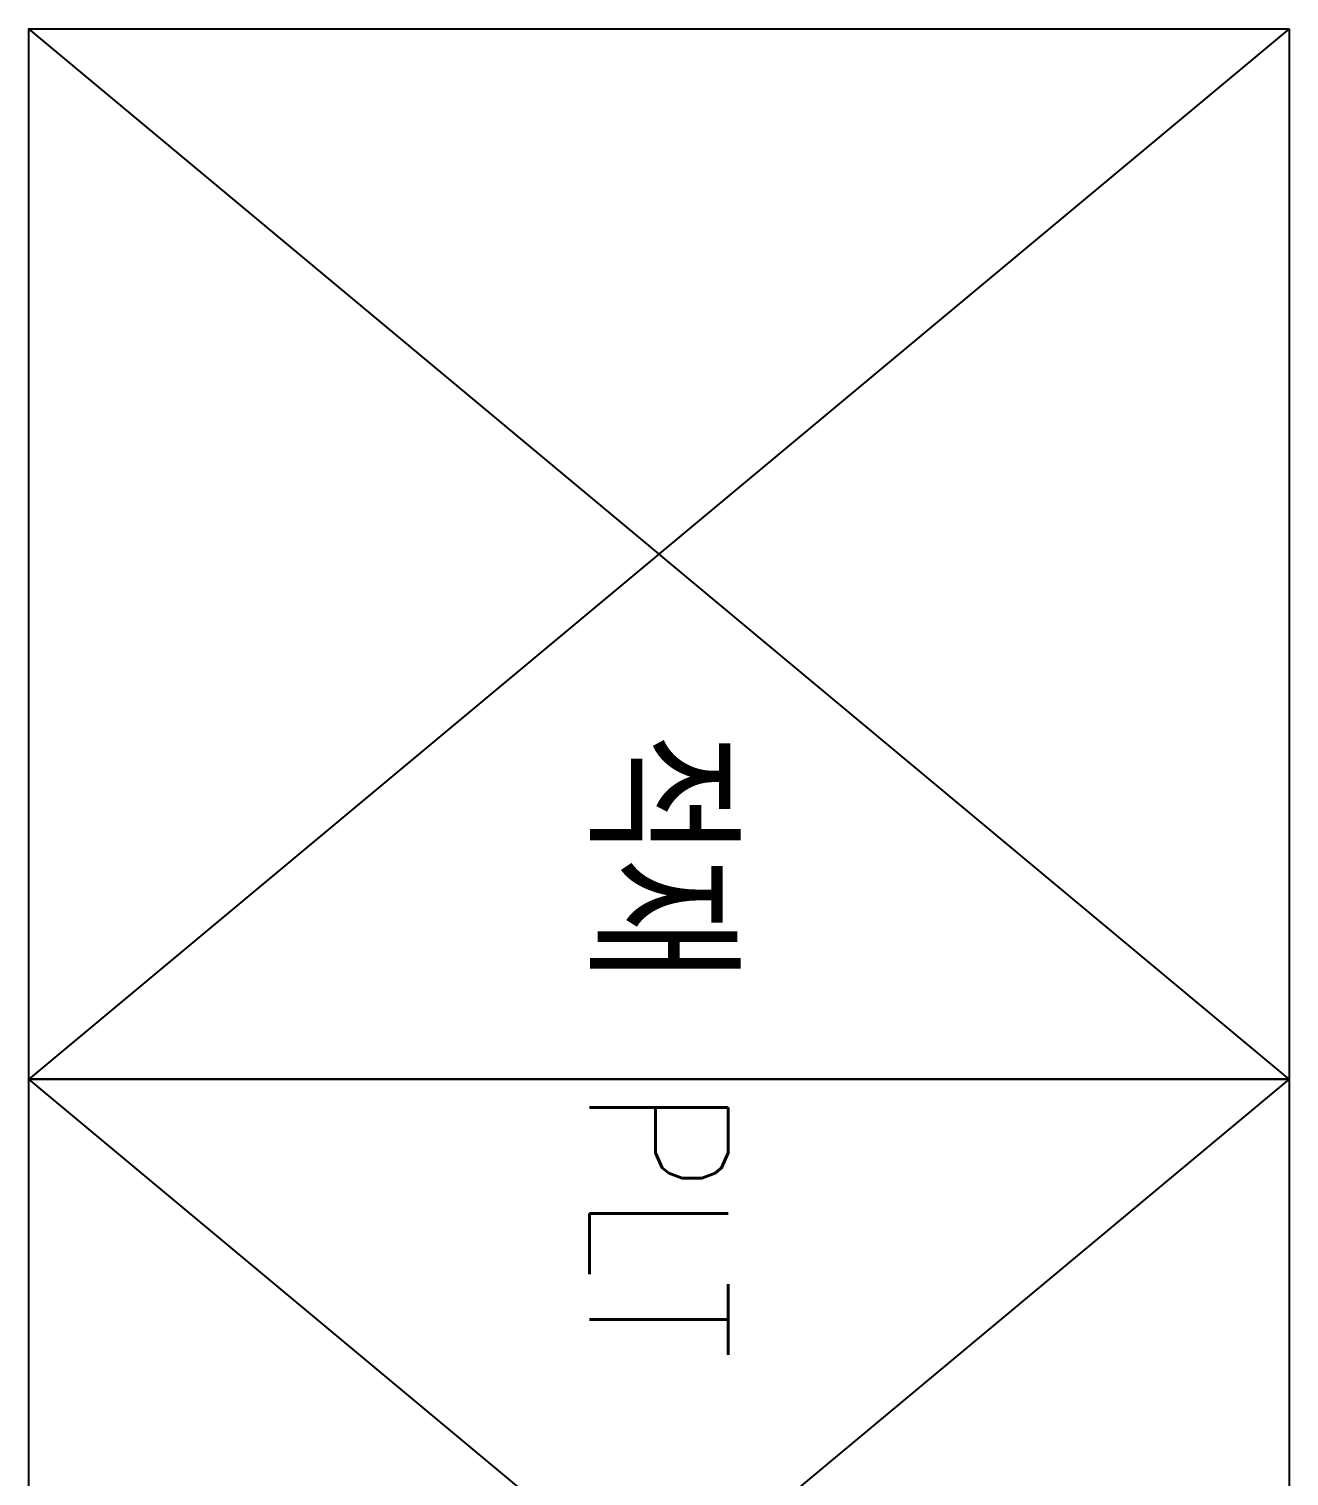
# Model space of a CAD drawing. Header units: millimetres. Extents: x 10462777 to 22643323, y 453826 to 1389191.
# Drawn here: x 11304340 to 11305540, y 578413 to 579791 of the extents above; entities that cross this region are included whole.
import ezdxf

# ---------------------------------------------------------------- set-up
doc = ezdxf.new("R2010")
doc.units = ezdxf.units.MM
doc.header["$LTSCALE"] = 200
doc.header["$MEASUREMENT"] = 0
doc.layers.get('0').update_dxf_attribs({"linetype": 'CONTINUOUS'})
doc.layers.add('TEXT', color=7, linetype='CONTINUOUS')
doc.styles.add('ABB', font='txt.shx ', dxfattribs={"width": 0.8, "bigfont": ' whgtxt.shx'})

msp = doc.modelspace()

# ---------------------------------------------------------------- linework, layer by layer
at = {"ltscale": 10, "elevation": 0}
for points in [[(11305540.25296, 579790.97772), (11305540.25296, 578790.97772), (11304340.25296, 578790.97772), (11304340.25296, 579790.97772), (11305540.25296, 579790.97772)], [(11305540.25296, 578790.97772), (11304340.25296, 579790.97772)], [(11305540.25296, 579790.97772), (11304340.25296, 578790.97772)], [(11305540.25296, 578790.97772), (11305540.25296, 577790.97772), (11304340.25296, 577790.97772), (11304340.25296, 578790.97772), (11305540.25296, 578790.97772)], [(11305540.25296, 577790.97772), (11304340.25296, 578790.97772)], [(11305540.25296, 578790.97772), (11304340.25296, 577790.97772)]]:
    msp.add_lwpolyline(points, dxfattribs=at)

# ---------------------------------------------------------------- texts
at = {"layer": 'TEXT', "lineweight": -3, "style": 'ABB', "width": 0.85}
msp.add_text('적재 PLT', height=132, rotation=270, dxfattribs=at).set_placement((11304874.2097, 579120.81711))

doc.saveas('drawing.dxf')
